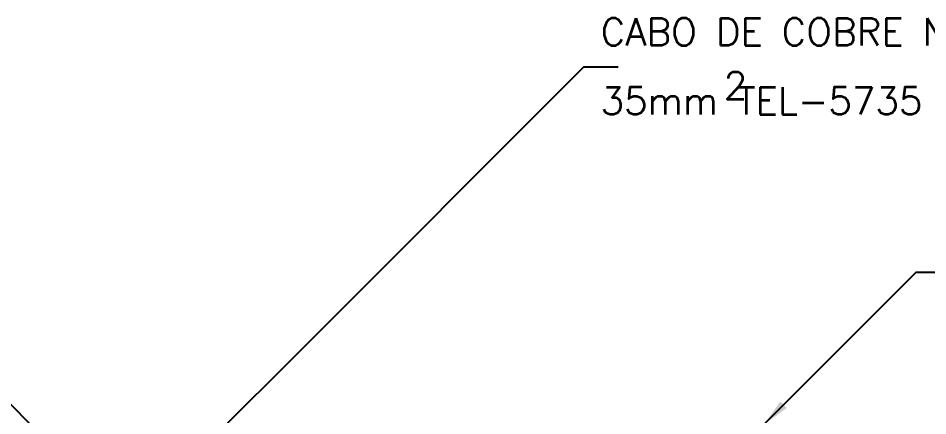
# Model space of a CAD drawing. Header units: millimetres. Extents: x -6506.4 to -6486.9, y -4620.1 to -4603.9.
# Drawn here: x -6498.34 to -6491.71, y -4606.81 to -4603.91 of the extents above; entities that cross this region are included whole.
import ezdxf
from ezdxf.enums import TextEntityAlignment as Align

# ---------------------------------------------------------------- set-up
doc = ezdxf.new("R2010")
doc.units = ezdxf.units.MM
doc.header["$LTSCALE"] = 10
doc.layers.add('Termotécnica', color=7, linetype='Continuous')
doc.styles.add('r80', font='romans.shx')

msp = doc.modelspace()

# ---------------------------------------------------------------- linework, layer by layer
at = {"layer": 'Termotécnica', "color": 2}
for p, q in [((-6494.2166, -4604.2614), (-6496.2998, -4606.3447)), ((-6494.2166, -4604.2614), (-6493.9666, -4604.2614)), ((-6499.7165, -4605.4082), (-6498.0378, -4607.0869)), ((-6491.7912, -4605.7592), (-6491.989, -4605.957)), ((-6491.7912, -4605.7592), (-6491.5412, -4605.7592)), ((-6491.989, -4605.957), (-6492.9414, -4606.9094)), ((-6496.2998, -4606.3447), (-6496.902, -4606.9469))]:
    msp.add_line(p, q, dxfattribs=at)
msp.add_solid([(-6492.7822, -4606.703), (-6492.7349, -4606.75), (-6492.8997, -4606.8684)], dxfattribs=at)

# ---------------------------------------------------------------- texts
at = {"layer": 'Termotécnica', "color": 2, "style": 'r80'}
for s, p in [('CABO DE COBRE NU ', (-6494.0936, -4604.0073)), ('2', (-6493.1949, -4604.3982)), ('35mm TEL-5735', (-6494.0941, -4604.5099))]:
    msp.add_text(s, height=0.2, dxfattribs=at).set_placement(p, align=Align.MIDDLE_LEFT)

doc.saveas('drawing.dxf')
